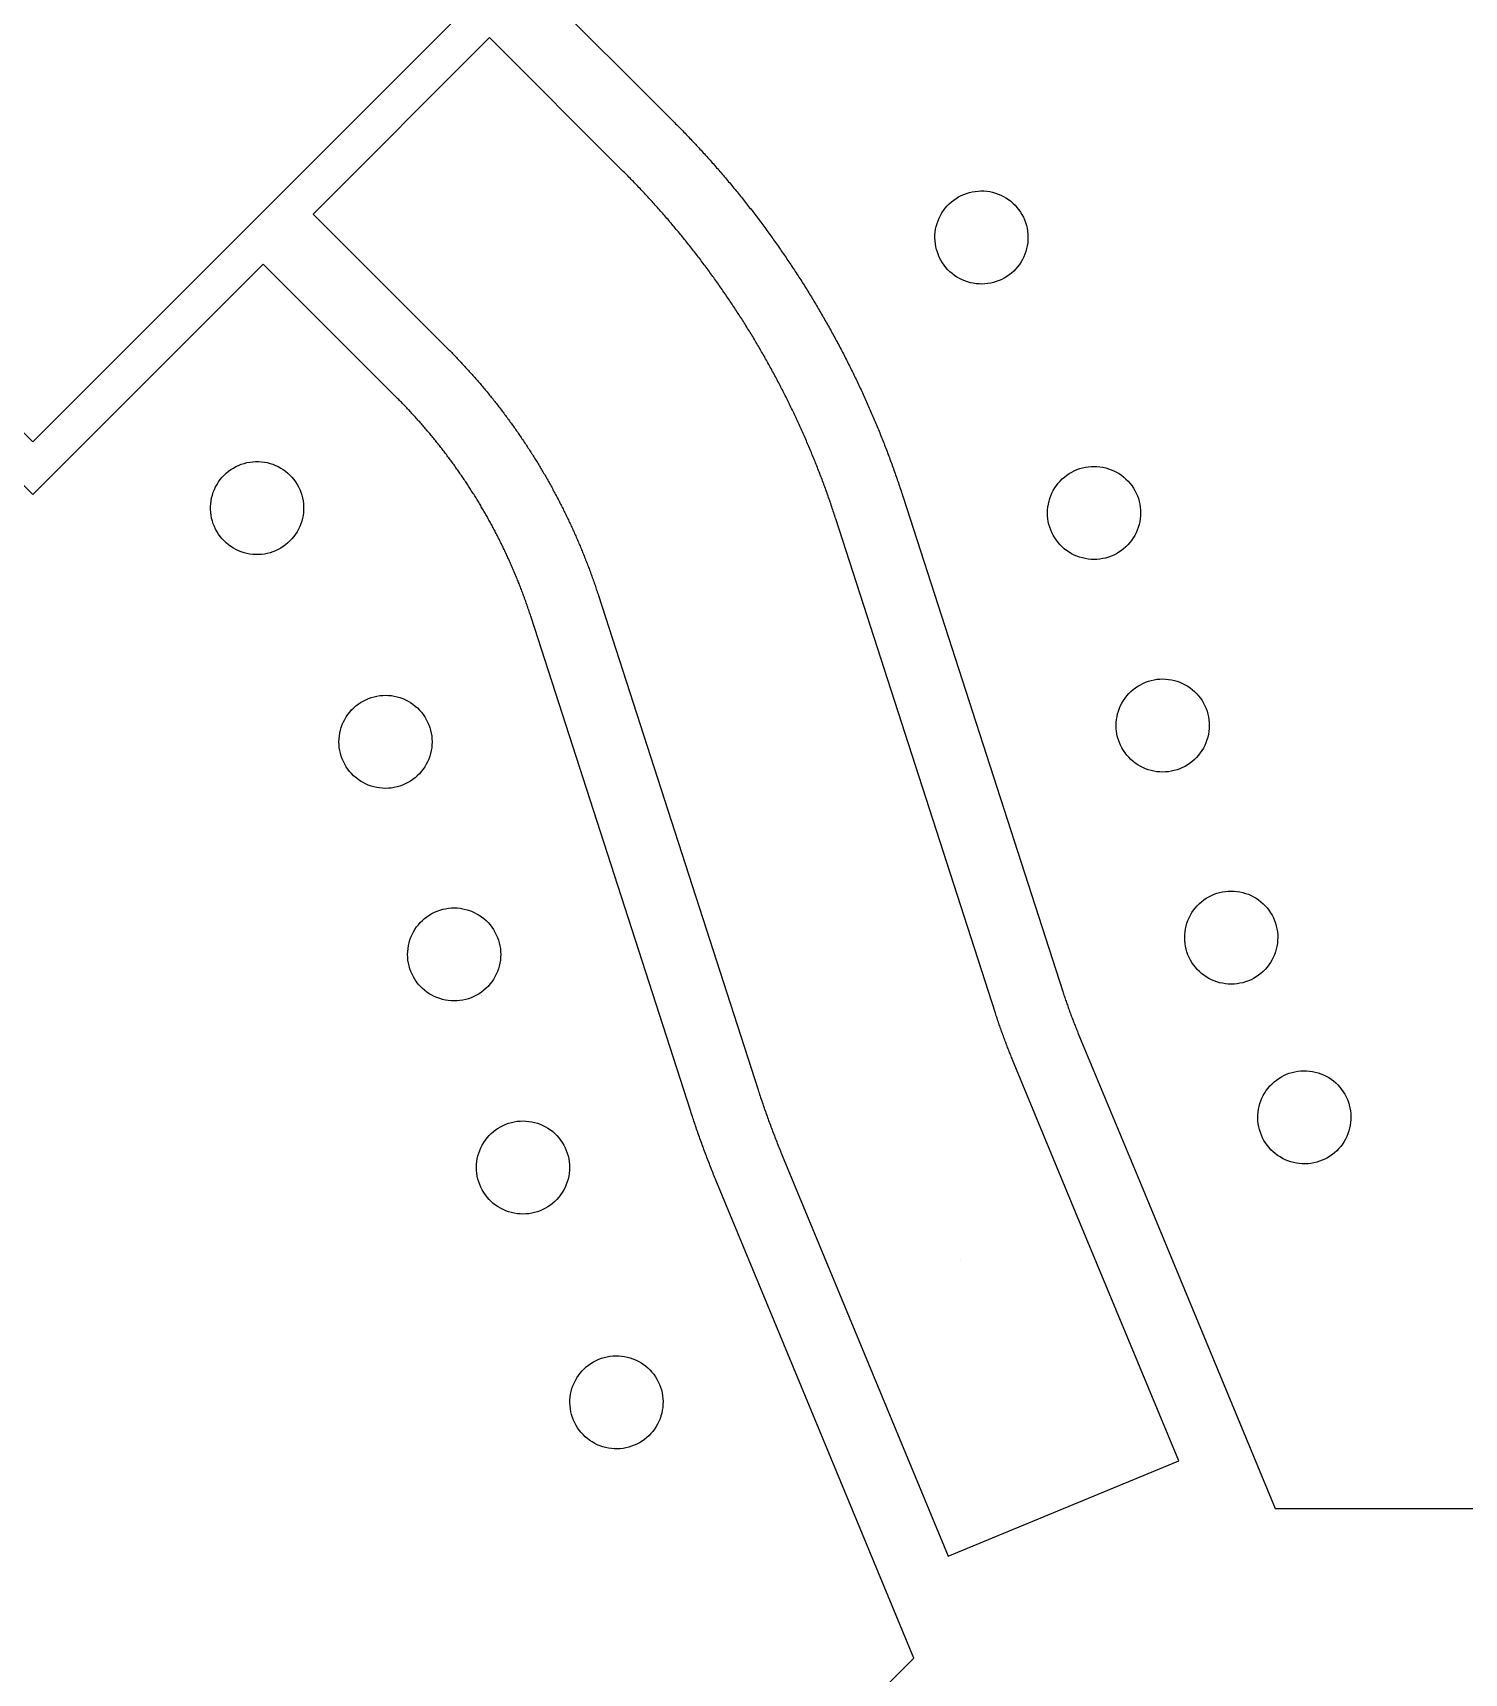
# Model space of a CAD drawing. Extents: x -13500 to 13500, y -13500 to 13500.
# Drawn here: x 0 to 3845, y -7126 to -2720 of the extents above; entities that cross this region are included whole.
import ezdxf

# ---------------------------------------------------------------- set-up
doc = ezdxf.new("R2010")
doc.units = 13
doc.header["$MEASUREMENT"] = 0
doc.layers.add('L0D0', color=1, linetype='Continuous')
doc.layers.add('L7D0', color=3, linetype='Continuous')

msp = doc.modelspace()

# ---------------------------------------------------------------- linework, layer by layer
at = {"layer": 'L0D0', "linetype": 'Continuous'}
msp.add_lwpolyline([(-3818.377, 0), (0, -3818.377), (3818.377, 0), (0, 3818.377)], close=True, dxfattribs=at)
at = {"layer": 'L0D0'}
for points in [[(1361.181, -2598.617), (1720.378, -2957.814), (1723.549, -2960.992), (1726.715, -2964.175), (1729.876, -2967.363), (1733.03, -2970.558), (1736.18, -2973.758), (1739.323, -2976.963), (1742.46, -2980.174), (1745.592, -2983.391), (1748.719, -2986.613), (1751.839, -2989.84), (1754.954, -2993.074), (1758.063, -2996.312), (1761.166, -2999.557), (1764.263, -3002.806), (1767.355, -3006.062), (1770.441, -3009.323), (1773.521, -3012.589), (1776.595, -3015.861), (1779.664, -3019.138), (1782.726, -3022.421), (1785.783, -3025.709), (1788.834, -3029.002), (1791.879, -3032.301), (1794.918, -3035.605), (1797.951, -3038.915), (1800.979, -3042.23), (1804, -3045.551), (1807.016, -3048.877), (1810.025, -3052.208), (1813.029, -3055.545), (1816.027, -3058.887), (1819.019, -3062.234), (1822.005, -3065.586), (1824.985, -3068.944), (1827.959, -3072.307), (1830.926, -3075.676), (1833.888, -3079.05), (1836.844, -3082.429), (1839.794, -3085.813), (1842.738, -3089.202), (1845.676, -3092.597), (1848.608, -3095.997), (1851.534, -3099.402), (1854.454, -3102.812), (1857.367, -3106.228), (1860.275, -3109.649), (1863.177, -3113.074), (1866.072, -3116.505), (1868.961, -3119.942), (1871.844, -3123.383), (1874.722, -3126.829), (1877.593, -3130.281), (1880.457, -3133.737), (1883.316, -3137.199), (1886.169, -3140.666), (1889.015, -3144.138), (1891.855, -3147.615), (1894.689, -3151.097), (1897.517, -3154.584), (1900.338, -3158.076), (1903.154, -3161.573), (1905.963, -3165.075), (1908.766, -3168.582), (1911.562, -3172.094), (1914.353, -3175.611), (1917.137, -3179.132), (1919.915, -3182.659), (1922.686, -3186.191), (1925.452, -3189.728), (1928.211, -3193.269), (1930.964, -3196.816), (1933.71, -3200.367), (1936.45, -3203.924), (1939.184, -3207.485), (1941.911, -3211.051), (1944.632, -3214.621), (1947.347, -3218.197), (1950.056, -3221.778), (1952.758, -3225.363), (1955.453, -3228.953), (1958.143, -3232.548), (1960.825, -3236.148), (1963.502, -3239.752), (1966.172, -3243.361), (1968.835, -3246.975), (1971.493, -3250.594), (1974.143, -3254.217), (1976.788, -3257.845), (1979.426, -3261.478), (1982.057, -3265.116), (1984.682, -3268.758), (1987.3, -3272.404), (1989.912, -3276.056), (1992.518, -3279.712), (1995.117, -3283.373), (1997.709, -3287.038), (2000.295, -3290.708), (2002.874, -3294.382), (2005.447, -3298.062), (2008.013, -3301.745), (2010.573, -3305.433), (2013.126, -3309.126), (2015.673, -3312.824), (2018.213, -3316.525), (2020.747, -3320.232), (2023.273, -3323.943), (2025.794, -3327.658), (2028.307, -3331.378), (2030.814, -3335.102), (2033.315, -3338.831), (2035.808, -3342.564), (2038.296, -3346.301), (2040.776, -3350.043), (2043.25, -3353.79), (2045.717, -3357.541), (2048.177, -3361.296), (2050.631, -3365.055), (2053.078, -3368.819), (2055.519, -3372.587), (2057.953, -3376.36), (2060.38, -3380.137), (2062.8, -3383.918), (2065.213, -3387.704), (2067.62, -3391.493), (2070.02, -3395.288), (2072.414, -3399.086), (2074.8, -3402.888), (2077.18, -3406.695), (2079.553, -3410.506), (2081.919, -3414.322), (2084.279, -3418.141), (2086.631, -3421.965), (2088.977, -3425.792), (2091.316, -3429.624), (2093.649, -3433.461), (2095.974, -3437.301), (2098.293, -3441.145), (2100.604, -3444.994), (2102.909, -3448.846), (2105.207, -3452.703), (2107.498, -3456.564), (2109.783, -3460.429), (2112.06, -3464.298), (2114.331, -3468.171), (2116.594, -3472.048), (2118.851, -3475.929), (2121.101, -3479.814), (2123.344, -3483.703), (2125.58, -3487.596), (2127.809, -3491.493), (2130.031, -3495.394), (2132.247, -3499.299), (2134.455, -3503.207), (2136.656, -3507.12), (2138.851, -3511.037), (2141.038, -3514.957), (2143.218, -3518.882), (2145.392, -3522.81), (2147.558, -3526.742), (2149.718, -3530.678), (2151.87, -3534.618), (2154.016, -3538.561), (2156.154, -3542.509), (2158.286, -3546.46), (2160.41, -3550.415), (2162.527, -3554.374), (2164.638, -3558.337), (2166.741, -3562.303), (2168.837, -3566.273), (2170.926, -3570.247), (2173.009, -3574.224), (2175.084, -3578.205), (2177.151, -3582.19), (2179.212, -3586.179), (2181.266, -3590.171), (2183.313, -3594.167), (2185.352, -3598.166), (2187.385, -3602.169), (2189.41, -3606.176), (2191.428, -3610.186), (2193.439, -3614.2), (2195.443, -3618.217), (2197.44, -3622.238), (2199.429, -3626.263), (2201.412, -3630.291), (2203.387, -3634.322), (2205.355, -3638.358), (2207.316, -3642.396), (2209.27, -3646.438), (2211.217, -3650.484), (2213.156, -3654.533), (2215.088, -3658.585), (2217.013, -3662.641), (2218.931, -3666.7), (2220.841, -3670.763), (2222.745, -3674.829), (2224.641, -3678.898), (2226.529, -3682.971), (2228.411, -3687.047), (2230.285, -3691.127), (2232.152, -3695.21), (2234.012, -3699.296), (2235.865, -3703.385), (2237.71, -3707.478), (2239.548, -3711.574), (2241.379, -3715.673), (2243.202, -3719.776), (2245.018, -3723.881), (2246.827, -3727.99), (2248.629, -3732.102), (2250.423, -3736.218), (2252.21, -3740.336), (2253.989, -3744.458), (2255.761, -3748.583), (2257.526, -3752.711), (2259.284, -3756.842), (2261.034, -3760.976), (2262.777, -3765.114), (2264.512, -3769.254), (2266.24, -3773.398), (2267.961, -3777.544), (2269.674, -3781.694), (2271.38, -3785.847), (2273.079, -3790.002), (2274.77, -3794.161), (2276.454, -3798.323), (2278.13, -3802.488), (2279.799, -3806.655), (2281.461, -3810.826), (2283.115, -3815), (2284.762, -3819.176), (2286.401, -3823.356), (2288.033, -3827.538), (2289.658, -3831.723), (2291.275, -3835.912), (2292.884, -3840.103), (2294.486, -3844.296), (2296.081, -3848.493), (2297.668, -3852.693), (2299.248, -3856.895), (2300.82, -3861.1), (2302.385, -3865.308), (2303.942, -3869.519), (2305.492, -3873.732), (2307.034, -3877.949), (2308.569, -3882.168), (2310.096, -3886.389), (2311.616, -3890.614), (2313.128, -3894.841), (2314.633, -3899.071), (2316.13, -3903.303), (2317.62, -3907.538), (2319.102, -3911.776), (2320.576, -3916.016), (2322.043, -3920.259), (2323.503, -3924.505), (2324.955, -3928.753), (2326.399, -3933.004), (2327.836, -3937.257), (2329.266, -3941.513), (2330.687, -3945.771), (2332.101, -3950.032), (2333.508, -3954.296), (2334.907, -3958.562), (2336.298, -3962.83), (2337.682, -3967.101), (2766.552, -5294.752), (2767.626, -5298.063), (2768.708, -5301.372), (2769.798, -5304.679), (2770.895, -5307.983), (2772, -5311.284), (2773.114, -5314.583), (2774.234, -5317.879), (2775.363, -5321.172), (2776.499, -5324.463), (2777.644, -5327.751), (2778.796, -5331.037), (2779.955, -5334.319), (2781.123, -5337.599), (2782.298, -5340.876), (2783.481, -5344.151), (2784.671, -5347.422), (2785.87, -5350.691), (2787.076, -5353.957), (2788.29, -5357.22), (2789.511, -5360.48), (2790.74, -5363.737), (2791.977, -5366.992), (2793.222, -5370.243), (2794.474, -5373.492), (2795.734, -5376.737), (2797.001, -5379.98), (2798.276, -5383.219), (2799.559, -5386.456), (2800.849, -5389.689), (2802.147, -5392.92), (2803.453, -5396.147), (2804.766, -5399.371), (2806.087, -5402.592), (2807.416, -5405.81), (2976.689, -5814.471), (2976.689, -5814.471), (3336.588, -6683.345), (4273.044, -6683.345)], [(1704.341, -7747.336), (2366.515, -7085.162), (2006.615, -6216.289), (2006.615, -6216.289), (1837.342, -5807.628), (1835.623, -5803.466), (1833.911, -5799.301), (1832.206, -5795.134), (1830.509, -5790.963), (1828.819, -5786.789), (1827.137, -5782.612), (1825.462, -5778.432), (1823.795, -5774.249), (1822.135, -5770.063), (1820.482, -5765.875), (1818.837, -5761.683), (1817.2, -5757.488), (1815.57, -5753.291), (1813.947, -5749.09), (1812.332, -5744.887), (1810.724, -5740.681), (1809.124, -5736.471), (1807.532, -5732.26), (1805.947, -5728.045), (1804.369, -5723.827), (1802.799, -5719.607), (1801.237, -5715.384), (1799.682, -5711.158), (1798.134, -5706.929), (1796.595, -5702.697), (1795.062, -5698.463), (1793.537, -5694.226), (1792.02, -5689.987), (1790.511, -5685.744), (1789.009, -5681.499), (1787.514, -5677.251), (1786.027, -5673.001), (1784.548, -5668.748), (1783.076, -5664.492), (1781.612, -5660.234), (1780.155, -5655.973), (1778.706, -5651.71), (1777.265, -5647.444), (1775.831, -5643.175), (1774.405, -5638.904), (1772.987, -5634.63), (1771.576, -5630.354), (1770.173, -5626.075), (1768.777, -5621.794), (1767.389, -5617.51), (1338.519, -4289.86), (1337.459, -4286.591), (1336.391, -4283.325), (1335.316, -4280.061), (1334.233, -4276.799), (1333.142, -4273.541), (1332.044, -4270.284), (1330.939, -4267.031), (1329.825, -4263.779), (1328.704, -4260.531), (1327.576, -4257.285), (1326.44, -4254.042), (1325.296, -4250.801), (1324.145, -4247.563), (1322.987, -4244.328), (1321.82, -4241.095), (1320.647, -4237.866), (1319.465, -4234.639), (1318.277, -4231.414), (1317.08, -4228.193), (1315.877, -4224.974), (1314.665, -4221.758), (1313.447, -4218.545), (1312.221, -4215.335), (1310.987, -4212.127), (1309.746, -4208.923), (1308.497, -4205.721), (1307.241, -4202.523), (1305.977, -4199.327), (1304.706, -4196.134), (1303.428, -4192.944), (1302.142, -4189.758), (1300.849, -4186.574), (1299.548, -4183.393), (1298.24, -4180.215), (1296.925, -4177.04), (1295.602, -4173.869), (1294.272, -4170.7), (1292.934, -4167.535), (1291.589, -4164.373), (1290.237, -4161.213), (1288.877, -4158.057), (1287.51, -4154.905), (1286.135, -4151.755), (1284.754, -4148.608), (1283.364, -4145.465), (1281.968, -4142.325), (1280.564, -4139.189), (1279.153, -4136.055), (1277.735, -4132.925), (1276.309, -4129.798), (1274.877, -4126.675), (1273.436, -4123.555), (1271.989, -4120.438), (1270.534, -4117.325), (1269.072, -4114.215), (1267.603, -4111.108), (1266.127, -4108.005), (1264.643, -4104.905), (1263.152, -4101.809), (1261.654, -4098.716), (1260.149, -4095.627), (1258.637, -4092.541), (1257.117, -4089.459), (1255.59, -4086.38), (1254.056, -4083.305), (1252.515, -4080.234), (1250.967, -4077.166), (1249.411, -4074.102), (1247.849, -4071.041), (1246.279, -4067.984), (1244.702, -4064.931), (1243.118, -4061.881), (1241.527, -4058.835), (1239.929, -4055.793), (1238.324, -4052.754), (1236.712, -4049.719), (1235.092, -4046.688), (1233.466, -4043.661), (1231.832, -4040.638), (1230.192, -4037.618), (1228.544, -4034.602), (1226.89, -4031.59), (1225.228, -4028.582), (1223.56, -4025.578), (1221.884, -4022.578), (1220.202, -4019.582), (1218.512, -4016.589), (1216.816, -4013.601), (1215.112, -4010.616), (1213.402, -4007.635), (1211.685, -4004.659), (1209.96, -4001.686), (1208.229, -3998.718), (1206.491, -3995.753), (1204.746, -3992.793), (1202.994, -3989.836), (1201.235, -3986.884), (1199.47, -3983.936), (1197.697, -3980.992), (1195.918, -3978.052), (1194.132, -3975.116), (1192.339, -3972.185), (1190.539, -3969.257), (1188.732, -3966.334), (1186.919, -3963.415), (1185.098, -3960.5), (1183.271, -3957.59), (1181.437, -3954.683), (1179.597, -3951.782), (1177.75, -3948.884), (1175.895, -3945.99), (1174.035, -3943.101), (1172.167, -3940.217), (1170.293, -3937.336), (1168.412, -3934.46), (1166.524, -3931.589), (1164.63, -3928.722), (1162.729, -3925.859), (1160.821, -3923.001), (1158.907, -3920.147), (1156.986, -3917.298), (1155.058, -3914.453), (1153.124, -3911.612), (1151.183, -3908.776), (1149.235, -3905.945), (1147.281, -3903.118), (1145.321, -3900.296), (1143.353, -3897.478), (1141.38, -3894.665), (1139.399, -3891.857), (1137.412, -3889.053), (1135.419, -3886.254), (1133.419, -3883.459), (1131.413, -3880.669), (1129.4, -3877.884), (1127.38, -3875.103), (1125.354, -3872.328), (1123.322, -3869.557), (1121.283, -3866.79), (1119.238, -3864.029), (1117.187, -3861.272), (1115.128, -3858.52), (1113.064, -3855.773), (1110.993, -3853.03), (1108.916, -3850.293), (1106.832, -3847.56), (1104.742, -3844.832), (1102.646, -3842.109), (1100.543, -3839.391), (1098.434, -3836.678), (1096.319, -3833.969), (1094.197, -3831.266), (1092.069, -3828.568), (1089.935, -3825.874), (1087.795, -3823.186), (1085.648, -3820.502), (1083.495, -3817.824), (1081.336, -3815.151), (1079.17, -3812.482), (1076.999, -3809.819), (1074.821, -3807.161), (1072.637, -3804.508), (1070.447, -3801.859), (1068.25, -3799.216), (1066.048, -3796.579), (1063.839, -3793.946), (1061.625, -3791.318), (1059.404, -3788.696), (1057.177, -3786.079), (1054.944, -3783.467), (1052.704, -3780.86), (1050.459, -3778.258), (1048.208, -3775.662), (1045.951, -3773.071), (1043.687, -3770.485), (1041.418, -3767.905), (1039.142, -3765.329), (1036.861, -3762.759), (1034.574, -3760.195), (1032.28, -3757.636), (1029.981, -3755.082), (1027.676, -3752.533), (1025.365, -3749.99), (1023.048, -3747.452), (1020.725, -3744.92), (1018.396, -3742.393), (1016.061, -3739.871), (1013.72, -3737.355), (1011.374, -3734.845), (1009.022, -3732.339), (1006.663, -3729.84), (1004.299, -3727.346), (1001.93, -3724.857), (999.554, -3722.374), (997.173, -3719.896), (994.786, -3717.424), (992.393, -3714.958), (989.994, -3712.497), (987.59, -3710.042), (985.18, -3707.592), (982.764, -3705.148), (980.343, -3702.709), (977.915, -3700.277), (618.718, -3341.08), (0, -3959.798), (-618.718, -3341.08)]]:
    msp.add_lwpolyline(points, dxfattribs=at)
for points in [[(2182.153, -6143.579), (2458.833, -6811.544), (3077.832, -6555.146), (2801.152, -5887.181), (2631.879, -5478.52), (2630.5, -5475.182), (2629.129, -5471.841), (2627.765, -5468.498), (2626.409, -5465.151), (2625.059, -5461.801), (2623.717, -5458.448), (2622.383, -5455.093), (2621.055, -5451.734), (2619.735, -5448.373), (2618.422, -5445.009), (2617.116, -5441.642), (2615.818, -5438.272), (2614.527, -5434.9), (2613.243, -5431.524), (2611.967, -5428.146), (2610.698, -5424.765), (2609.436, -5421.381), (2608.182, -5417.995), (2606.935, -5414.606), (2605.695, -5411.214), (2604.463, -5407.819), (2603.238, -5404.422), (2602.02, -5401.022), (2600.81, -5397.62), (2599.607, -5394.215), (2598.412, -5390.807), (2597.224, -5387.397), (2596.043, -5383.984), (2594.87, -5380.569), (2593.704, -5377.151), (2592.546, -5373.73), (2591.395, -5370.307), (2590.251, -5366.882), (2589.115, -5363.454), (2587.986, -5360.024), (2586.865, -5356.591), (2585.751, -5353.156), (2156.881, -4025.505), (2155.551, -4021.401), (2154.214, -4017.3), (2152.869, -4013.201), (2151.517, -4009.105), (2150.156, -4005.011), (2148.789, -4000.92), (2147.414, -3996.831), (2146.031, -3992.745), (2144.64, -3988.661), (2143.243, -3984.58), (2141.837, -3980.502), (2140.424, -3976.426), (2139.004, -3972.353), (2137.576, -3968.282), (2136.14, -3964.214), (2134.697, -3960.149), (2133.247, -3956.086), (2131.789, -3952.026), (2130.323, -3947.969), (2128.85, -3943.914), (2127.37, -3939.863), (2125.882, -3935.813), (2124.386, -3931.767), (2122.883, -3927.724), (2121.373, -3923.683), (2119.855, -3919.645), (2118.33, -3915.61), (2116.797, -3911.577), (2115.257, -3907.548), (2113.709, -3903.521), (2112.154, -3899.498), (2110.591, -3895.477), (2109.022, -3891.459), (2107.444, -3887.444), (2105.859, -3883.431), (2104.267, -3879.422), (2102.668, -3875.416), (2101.061, -3871.413), (2099.446, -3867.412), (2097.824, -3863.415), (2096.195, -3859.421), (2094.559, -3855.429), (2092.915, -3851.441), (2091.263, -3847.456), (2089.605, -3843.473), (2087.939, -3839.494), (2086.265, -3835.518), (2084.585, -3831.545), (2082.897, -3827.575), (2081.201, -3823.609), (2079.499, -3819.645), (2077.789, -3815.685), (2076.071, -3811.727), (2074.347, -3807.773), (2072.615, -3803.823), (2070.876, -3799.875), (2069.129, -3795.93), (2067.375, -3791.989), (2065.614, -3788.051), (2063.846, -3784.116), (2062.07, -3780.185), (2060.287, -3776.257), (2058.497, -3772.332), (2056.7, -3768.41), (2054.895, -3764.492), (2053.084, -3760.577), (2051.264, -3756.666), (2049.438, -3752.758), (2047.605, -3748.853), (2045.764, -3744.952), (2043.916, -3741.054), (2042.061, -3737.159), (2040.198, -3733.268), (2038.329, -3729.38), (2036.452, -3725.496), (2034.568, -3721.615), (2032.677, -3717.738), (2030.779, -3713.864), (2028.874, -3709.994), (2026.961, -3706.127), (2025.042, -3702.264), (2023.115, -3698.405), (2021.181, -3694.549), (2019.24, -3690.696), (2017.292, -3686.847), (2015.337, -3683.002), (2013.374, -3679.16), (2011.405, -3675.322), (2009.428, -3671.488), (2007.445, -3667.657), (2005.454, -3663.83), (2003.456, -3660.007), (2001.452, -3656.187), (1999.44, -3652.371), (1997.421, -3648.559), (1995.395, -3644.75), (1993.362, -3640.946), (1991.322, -3637.145), (1989.275, -3633.347), (1987.221, -3629.554), (1985.16, -3625.764), (1983.092, -3621.979), (1981.017, -3618.197), (1978.935, -3614.419), (1976.846, -3610.644), (1974.75, -3606.874), (1972.647, -3603.107), (1970.537, -3599.345), (1968.42, -3595.586), (1966.297, -3591.831), (1964.166, -3588.08), (1962.028, -3584.333), (1959.884, -3580.59), (1957.732, -3576.851), (1955.574, -3573.116), (1953.409, -3569.385), (1951.237, -3565.658), (1949.058, -3561.935), (1946.872, -3558.216), (1944.679, -3554.501), (1942.479, -3550.79), (1940.273, -3547.083), (1938.06, -3543.381), (1935.84, -3539.682), (1933.613, -3535.987), (1931.379, -3532.297), (1929.138, -3528.611), (1926.891, -3524.929), (1924.637, -3521.251), (1922.376, -3517.577), (1920.108, -3513.907), (1917.833, -3510.242), (1915.552, -3506.581), (1913.264, -3502.924), (1910.969, -3499.271), (1908.667, -3495.622), (1906.359, -3491.978), (1904.044, -3488.338), (1901.722, -3484.702), (1899.394, -3481.071), (1897.058, -3477.444), (1894.717, -3473.821), (1892.368, -3470.202), (1890.013, -3466.588), (1887.651, -3462.979), (1885.282, -3459.373), (1882.907, -3455.772), (1880.525, -3452.176), (1878.137, -3448.583), (1875.741, -3444.996), (1873.34, -3441.412), (1870.931, -3437.833), (1868.516, -3434.259), (1866.094, -3430.689), (1863.666, -3427.123), (1861.231, -3423.562), (1858.79, -3420.006), (1856.342, -3416.454), (1853.888, -3412.906), (1851.427, -3409.364), (1848.959, -3405.825), (1846.485, -3402.291), (1844.004, -3398.762), (1841.517, -3395.238), (1839.023, -3391.718), (1836.523, -3388.202), (1834.017, -3384.691), (1831.503, -3381.185), (1828.984, -3377.684), (1826.458, -3374.187), (1823.925, -3370.695), (1821.386, -3367.207), (1818.841, -3363.724), (1816.289, -3360.246), (1813.731, -3356.773), (1811.166, -3353.304), (1808.595, -3349.84), (1806.017, -3346.381), (1803.434, -3342.927), (1800.843, -3339.477), (1798.247, -3336.032), (1795.644, -3332.592), (1793.034, -3329.157), (1790.419, -3325.727), (1787.797, -3322.301), (1785.168, -3318.881), (1782.534, -3315.465), (1779.893, -3312.054), (1777.246, -3308.648), (1774.592, -3305.247), (1771.932, -3301.851), (1769.266, -3298.459), (1766.594, -3295.073), (1763.915, -3291.691), (1761.23, -3288.315), (1758.539, -3284.943), (1755.842, -3281.577), (1753.139, -3278.215), (1750.429, -3274.859), (1747.713, -3271.507), (1744.991, -3268.161), (1742.263, -3264.819), (1739.528, -3261.483), (1736.788, -3258.151), (1734.041, -3254.825), (1731.288, -3251.504), (1728.529, -3248.188), (1725.764, -3244.877), (1722.992, -3241.571), (1720.215, -3238.27), (1717.432, -3234.974), (1714.642, -3231.684), (1711.846, -3228.398), (1709.045, -3225.118), (1706.237, -3221.843), (1703.423, -3218.573), (1700.603, -3215.309), (1697.778, -3212.049), (1694.946, -3208.795), (1692.108, -3205.546), (1689.264, -3202.302), (1686.414, -3199.064), (1683.558, -3195.831), (1680.697, -3192.603), (1677.829, -3189.38), (1674.955, -3186.163), (1672.076, -3182.951), (1669.19, -3179.745), (1666.298, -3176.543), (1663.401, -3173.347), (1660.498, -3170.157), (1657.589, -3166.971), (1654.674, -3163.792), (1651.753, -3160.617), (1648.826, -3157.448), (1645.893, -3154.284), (1642.955, -3151.126), (1640.01, -3147.973), (1637.06, -3144.826), (1634.104, -3141.684), (1631.143, -3138.548), (1628.175, -3135.417), (1625.202, -3132.291), (1622.223, -3129.171), (1619.238, -3126.057), (1616.247, -3122.948), (1613.251, -3119.845), (1610.249, -3116.747), (1607.241, -3113.655), (1604.228, -3110.568), (1601.208, -3107.487), (1598.183, -3104.411), (1595.153, -3101.341), (1592.117, -3098.277), (1589.075, -3095.218), (1586.027, -3092.165), (1226.83, -2732.968), (753.069, -3206.729), (1112.266, -3565.926), (1114.841, -3568.507), (1117.41, -3571.093), (1119.974, -3573.685), (1122.532, -3576.283), (1125.084, -3578.886), (1127.631, -3581.495), (1130.172, -3584.109), (1132.707, -3586.729), (1135.236, -3589.354), (1137.76, -3591.985), (1140.278, -3594.622), (1142.79, -3597.264), (1145.297, -3599.911), (1147.797, -3602.564), (1150.292, -3605.222), (1152.781, -3607.886), (1155.264, -3610.555), (1157.741, -3613.23), (1160.212, -3615.91), (1162.678, -3618.596), (1165.138, -3621.287), (1167.591, -3623.983), (1170.039, -3626.685), (1172.481, -3629.392), (1174.917, -3632.104), (1177.347, -3634.822), (1179.771, -3637.545), (1182.189, -3640.273), (1184.601, -3643.007), (1187.007, -3645.746), (1189.407, -3648.49), (1191.801, -3651.239), (1194.189, -3653.994), (1196.571, -3656.754), (1198.947, -3659.519), (1201.317, -3662.289), (1203.681, -3665.065), (1206.039, -3667.845), (1208.39, -3670.631), (1210.736, -3673.422), (1213.075, -3676.218), (1215.409, -3679.019), (1217.736, -3681.825), (1220.057, -3684.637), (1222.372, -3687.453), (1224.681, -3690.275), (1226.983, -3693.101), (1229.279, -3695.933), (1231.569, -3698.769), (1233.853, -3701.611), (1236.131, -3704.457), (1238.402, -3707.309), (1240.668, -3710.166), (1242.926, -3713.027), (1245.179, -3715.893), (1247.425, -3718.765), (1249.666, -3721.641), (1251.899, -3724.522), (1254.127, -3727.408), (1256.348, -3730.299), (1258.563, -3733.195), (1260.771, -3736.096), (1262.973, -3739.001), (1265.169, -3741.911), (1267.358, -3744.826), (1269.541, -3747.746), (1271.718, -3750.671), (1273.888, -3753.6), (1276.052, -3756.534), (1278.209, -3759.473), (1280.36, -3762.417), (1282.504, -3765.365), (1284.642, -3768.318), (1286.774, -3771.276), (1288.899, -3774.238), (1291.017, -3777.205), (1293.129, -3780.176), (1295.235, -3783.153), (1297.334, -3786.133), (1299.426, -3789.119), (1301.512, -3792.109), (1303.591, -3795.103), (1305.664, -3798.102), (1307.73, -3801.106), (1309.79, -3804.114), (1311.843, -3807.127), (1313.889, -3810.144), (1315.929, -3813.165), (1317.962, -3816.191), (1319.989, -3819.222), (1322.009, -3822.257), (1324.022, -3825.296), (1326.029, -3828.34), (1328.029, -3831.388), (1330.022, -3834.44), (1332.009, -3837.497), (1333.989, -3840.558), (1335.962, -3843.624), (1337.928, -3846.694), (1339.888, -3849.768), (1341.841, -3852.846), (1343.787, -3855.929), (1345.727, -3859.016), (1347.659, -3862.107), (1349.585, -3865.202), (1351.505, -3868.302), (1353.417, -3871.406), (1355.323, -3874.514), (1357.221, -3877.626), (1359.113, -3880.742), (1360.998, -3883.863), (1362.877, -3886.987), (1364.748, -3890.116), (1366.613, -3893.249), (1368.471, -3896.385), (1370.321, -3899.526), (1372.165, -3902.671), (1374.002, -3905.82), (1375.833, -3908.973), (1377.656, -3912.13), (1379.472, -3915.291), (1381.282, -3918.456), (1383.084, -3921.625), (1384.88, -3924.798), (1386.668, -3927.974), (1388.45, -3931.155), (1390.225, -3934.34), (1391.992, -3937.528), (1393.753, -3940.72), (1395.507, -3943.916), (1397.254, -3947.116), (1398.993, -3950.32), (1400.726, -3953.528), (1402.452, -3956.739), (1404.17, -3959.954), (1405.882, -3963.173), (1407.586, -3966.396), (1409.284, -3969.622), (1410.974, -3972.852), (1412.658, -3976.086), (1414.334, -3979.323), (1416.003, -3982.564), (1417.665, -3985.809), (1419.32, -3989.058), (1420.968, -3992.31), (1422.609, -3995.565), (1424.242, -3998.824), (1425.869, -4002.087), (1427.488, -4005.353), (1429.1, -4008.623), (1430.705, -4011.897), (1432.303, -4015.173), (1433.893, -4018.454), (1435.477, -4021.738), (1437.053, -4025.025), (1438.622, -4028.316), (1440.184, -4031.61), (1441.739, -4034.907), (1443.286, -4038.208), (1444.826, -4041.513), (1446.359, -4044.82), (1447.885, -4048.132), (1449.403, -4051.446), (1450.914, -4054.764), (1452.418, -4058.085), (1453.915, -4061.409), (1455.404, -4064.736), (1456.886, -4068.067), (1458.361, -4071.401), (1459.828, -4074.739), (1461.288, -4078.079), (1462.741, -4081.423), (1464.187, -4084.77), (1465.625, -4088.12), (1467.056, -4091.473), (1468.479, -4094.829), (1469.895, -4098.188), (1471.304, -4101.551), (1472.705, -4104.916), (1474.099, -4108.285), (1475.486, -4111.657), (1476.865, -4115.031), (1478.237, -4118.409), (1479.602, -4121.79), (1480.959, -4125.173), (1482.308, -4128.56), (1483.65, -4131.95), (1484.985, -4135.342), (1486.313, -4138.738), (1487.633, -4142.136), (1488.945, -4145.537), (1490.25, -4148.941), (1491.548, -4152.348), (1492.838, -4155.758), (1494.12, -4159.17), (1495.396, -4162.586), (1496.663, -4166.004), (1497.923, -4169.425), (1499.176, -4172.849), (1500.421, -4176.275), (1501.659, -4179.704), (1502.889, -4183.136), (1504.112, -4186.57), (1505.327, -4190.008), (1506.535, -4193.447), (1507.735, -4196.89), (1508.927, -4200.335), (1510.112, -4203.783), (1511.29, -4207.233), (1512.46, -4210.686), (1513.622, -4214.141), (1514.777, -4217.599), (1515.924, -4221.06), (1517.064, -4224.522), (1518.196, -4227.988), (1519.32, -4231.456), (1948.19, -5559.106), (1949.533, -5563.252), (1950.884, -5567.395), (1952.243, -5571.536), (1953.61, -5575.673), (1954.984, -5579.809), (1956.366, -5583.942), (1957.756, -5588.072), (1959.154, -5592.2), (1960.559, -5596.325), (1961.972, -5600.447), (1963.392, -5604.567), (1964.82, -5608.684), (1966.256, -5612.798), (1967.7, -5616.91), (1969.151, -5621.019), (1970.61, -5625.126), (1972.077, -5629.229), (1973.551, -5633.33), (1975.033, -5637.428), (1976.522, -5641.523), (1978.019, -5645.616), (1979.524, -5649.706), (1981.037, -5653.793), (1982.557, -5657.877), (1984.084, -5661.958), (1985.62, -5666.036), (1987.163, -5670.112), (1988.713, -5674.185), (1990.271, -5678.254), (1991.837, -5682.321), (1993.41, -5686.385), (1994.991, -5690.446), (1996.58, -5694.504), (1998.176, -5698.559), (1999.779, -5702.611), (2001.39, -5706.66), (2003.009, -5710.706), (2004.635, -5714.749), (2006.269, -5718.789), (2007.91, -5722.826), (2009.559, -5726.86), (2011.216, -5730.89), (2012.879, -5734.918), (2182.153, -6143.579)], [(2491.77, -6015.331), (2491.77, -6015.331)]]:
    msp.add_lwpolyline(points, close=True, dxfattribs=at)
at = {"layer": 'L7D0'}
for points in [[(2549.475, -3394.752), (2541.624, -3394.589), (2533.799, -3393.935), (2526.03, -3392.79), (2518.348, -3391.159), (2510.784, -3389.05), (2503.368, -3386.47), (2496.128, -3383.429), (2489.093, -3379.939), (2482.291, -3376.015), (2475.749, -3371.671), (2469.493, -3366.925), (2463.547, -3361.796), (2457.935, -3356.303), (2452.679, -3350.469), (2447.799, -3344.317), (2443.316, -3337.87), (2439.246, -3331.154), (2435.605, -3324.196), (2432.409, -3317.023), (2429.67, -3309.664), (2427.398, -3302.147), (2425.603, -3294.502), (2424.291, -3286.76), (2423.468, -3278.951), (2423.136, -3271.105), (2423.298, -3263.254), (2423.953, -3255.428), (2425.098, -3247.66), (2426.728, -3239.978), (2428.838, -3232.414), (2431.418, -3224.997), (2434.459, -3217.757), (2437.949, -3210.723), (2441.873, -3203.921), (2446.217, -3197.379), (2450.963, -3191.123), (2456.092, -3185.177), (2461.584, -3179.564), (2467.419, -3174.308), (2473.571, -3169.429), (2480.018, -3164.945), (2486.734, -3160.875), (2493.692, -3157.235), (2500.865, -3154.039), (2508.224, -3151.3), (2515.741, -3149.028), (2523.386, -3147.232), (2531.128, -3145.92), (2538.937, -3145.097), (2546.783, -3144.766), (2554.634, -3144.928), (2562.459, -3145.583), (2570.228, -3146.728), (2577.91, -3148.358), (2585.474, -3150.468), (2592.89, -3153.048), (2600.13, -3156.089), (2607.165, -3159.578), (2613.967, -3163.503), (2620.509, -3167.846), (2626.765, -3172.592), (2632.711, -3177.722), (2638.323, -3183.214), (2643.58, -3189.048), (2648.459, -3195.201), (2652.943, -3201.648), (2657.013, -3208.363), (2660.653, -3215.321), (2663.849, -3222.494), (2666.588, -3229.854), (2668.86, -3237.371), (2670.656, -3245.015), (2671.968, -3252.758), (2672.791, -3260.567), (2673.122, -3268.413), (2672.96, -3276.264), (2672.305, -3284.089), (2671.16, -3291.858), (2669.53, -3299.539), (2667.42, -3307.103), (2664.84, -3314.52), (2661.799, -3321.76), (2658.31, -3328.795), (2654.385, -3335.597), (2650.042, -3342.139), (2645.296, -3348.395), (2640.166, -3354.341), (2634.674, -3359.953), (2628.84, -3365.209), (2622.687, -3370.089), (2616.24, -3374.572), (2609.524, -3378.642), (2602.566, -3382.282), (2595.394, -3385.479), (2588.034, -3388.218), (2580.517, -3390.49), (2572.873, -3392.285), (2565.13, -3393.597), (2557.321, -3394.42)], [(598.468, -4121.445), (590.631, -4120.952), (582.84, -4119.968), (575.126, -4118.496), (567.52, -4116.543), (560.052, -4114.117), (552.751, -4111.226), (545.645, -4107.883), (538.764, -4104.1), (532.134, -4099.892), (525.781, -4095.276), (519.73, -4090.271), (514.006, -4084.895), (508.63, -4079.171), (503.625, -4073.12), (499.009, -4066.767), (494.801, -4060.137), (491.018, -4053.256), (487.675, -4046.15), (484.784, -4038.849), (482.358, -4031.381), (480.405, -4023.775), (478.933, -4016.061), (477.949, -4008.27), (477.456, -4000.433), (477.456, -3992.58), (477.949, -3984.743), (478.933, -3976.952), (480.405, -3969.239), (482.358, -3961.633), (484.784, -3954.165), (487.675, -3946.863), (491.018, -3939.758), (494.801, -3932.877), (499.009, -3926.246), (503.625, -3919.893), (508.63, -3913.843), (514.006, -3908.118), (519.73, -3902.743), (525.781, -3897.737), (532.134, -3893.122), (538.764, -3888.914), (545.645, -3885.131), (552.751, -3881.787), (560.052, -3878.897), (567.52, -3876.47), (575.126, -3874.517), (582.84, -3873.046), (590.631, -3872.062), (598.468, -3871.568), (606.321, -3871.568), (614.158, -3872.062), (621.949, -3873.046), (629.662, -3874.517), (637.268, -3876.47), (644.736, -3878.897), (652.038, -3881.787), (659.143, -3885.131), (666.024, -3888.914), (672.655, -3893.122), (679.008, -3897.737), (685.058, -3902.743), (690.783, -3908.118), (696.158, -3913.843), (701.164, -3919.893), (705.779, -3926.246), (709.987, -3932.877), (713.77, -3939.758), (717.114, -3946.863), (720.004, -3954.165), (722.431, -3961.633), (724.384, -3969.239), (725.855, -3976.952), (726.839, -3984.743), (727.333, -3992.58), (727.333, -4000.433), (726.839, -4008.27), (725.855, -4016.061), (724.384, -4023.775), (722.431, -4031.381), (720.004, -4038.849), (717.114, -4046.15), (713.77, -4053.256), (709.987, -4060.137), (705.779, -4066.767), (701.164, -4073.12), (696.158, -4079.171), (690.783, -4084.895), (685.058, -4090.271), (679.008, -4095.276), (672.655, -4099.892), (666.024, -4104.1), (659.143, -4107.883), (652.038, -4111.226), (644.736, -4114.117), (637.268, -4116.543), (629.662, -4118.496), (621.949, -4119.968), (614.158, -4120.952), (606.321, -4121.445)], [(2850.344, -4134.536), (2842.495, -4134.276), (2834.679, -4133.524), (2826.925, -4132.282), (2819.264, -4130.556), (2811.727, -4128.352), (2804.343, -4125.679), (2797.142, -4122.548), (2790.151, -4118.971), (2783.399, -4114.962), (2776.912, -4110.537), (2770.715, -4105.714), (2764.834, -4100.511), (2759.29, -4094.949), (2754.107, -4089.049), (2749.305, -4082.836), (2744.902, -4076.334), (2740.916, -4069.568), (2737.363, -4062.565), (2734.257, -4055.353), (2731.61, -4047.96), (2729.432, -4040.415), (2727.732, -4032.749), (2726.517, -4024.991), (2725.791, -4017.172), (2725.558, -4009.322), (2725.818, -4001.474), (2726.57, -3993.657), (2727.812, -3985.904), (2729.538, -3978.243), (2731.742, -3970.706), (2734.414, -3963.322), (2737.545, -3956.12), (2741.123, -3949.13), (2745.131, -3942.377), (2749.556, -3935.89), (2754.38, -3929.694), (2759.583, -3923.812), (2765.145, -3918.269), (2771.045, -3913.086), (2777.258, -3908.284), (2783.76, -3903.881), (2790.526, -3899.895), (2797.529, -3896.342), (2804.741, -3893.236), (2812.134, -3890.588), (2819.679, -3888.41), (2827.345, -3886.71), (2835.103, -3885.495), (2842.922, -3884.77), (2850.771, -3884.536), (2858.62, -3884.796), (2866.436, -3885.549), (2874.19, -3886.791), (2881.851, -3888.517), (2889.388, -3890.72), (2896.772, -3893.393), (2903.973, -3896.524), (2910.964, -3900.101), (2917.716, -3904.11), (2924.204, -3908.535), (2930.4, -3913.358), (2936.282, -3918.562), (2941.825, -3924.124), (2947.008, -3930.023), (2951.81, -3936.236), (2956.213, -3942.738), (2960.199, -3949.504), (2963.752, -3956.507), (2966.858, -3963.719), (2969.506, -3971.112), (2971.684, -3978.657), (2973.383, -3986.324), (2974.599, -3994.082), (2975.324, -4001.901), (2975.557, -4009.75), (2975.297, -4017.598), (2974.545, -4025.415), (2973.303, -4033.169), (2971.577, -4040.829), (2969.373, -4048.367), (2966.701, -4055.75), (2963.57, -4062.952), (2959.993, -4069.943), (2955.984, -4076.695), (2951.559, -4083.182), (2946.735, -4089.379), (2941.532, -4095.26), (2935.97, -4100.803), (2930.071, -4105.986), (2923.858, -4110.789), (2917.355, -4115.192), (2910.589, -4119.177), (2903.587, -4122.73), (2896.374, -4125.837), (2888.981, -4128.484), (2881.437, -4130.662), (2873.77, -4132.362), (2866.012, -4133.577), (2858.193, -4134.303)], [(3034.778, -4705.486), (3026.929, -4705.226), (3019.113, -4704.474), (3011.359, -4703.232), (3003.698, -4701.506), (2996.161, -4699.302), (2988.777, -4696.629), (2981.576, -4693.498), (2974.585, -4689.921), (2967.833, -4685.912), (2961.346, -4681.487), (2955.149, -4676.664), (2949.268, -4671.461), (2943.724, -4665.899), (2938.541, -4659.999), (2933.739, -4653.786), (2929.336, -4647.284), (2925.35, -4640.518), (2921.797, -4633.515), (2918.691, -4626.303), (2916.044, -4618.91), (2913.866, -4611.365), (2912.166, -4603.699), (2910.951, -4595.941), (2910.225, -4588.122), (2909.992, -4580.272), (2910.252, -4572.424), (2911.004, -4564.607), (2912.246, -4556.854), (2913.972, -4549.193), (2916.176, -4541.656), (2918.848, -4534.272), (2921.979, -4527.07), (2925.557, -4520.08), (2929.565, -4513.327), (2933.99, -4506.84), (2938.814, -4500.644), (2944.017, -4494.762), (2949.579, -4489.219), (2955.479, -4484.036), (2961.692, -4479.234), (2968.194, -4474.831), (2974.96, -4470.845), (2981.963, -4467.292), (2989.175, -4464.186), (2996.568, -4461.538), (3004.113, -4459.36), (3011.779, -4457.66), (3019.537, -4456.445), (3027.356, -4455.72), (3035.205, -4455.486), (3043.054, -4455.746), (3050.87, -4456.499), (3058.624, -4457.741), (3066.285, -4459.467), (3073.822, -4461.67), (3081.206, -4464.343), (3088.407, -4467.474), (3095.398, -4471.051), (3102.15, -4475.06), (3108.638, -4479.485), (3114.834, -4484.308), (3120.716, -4489.512), (3126.259, -4495.074), (3131.442, -4500.973), (3136.244, -4507.186), (3140.647, -4513.688), (3144.633, -4520.454), (3148.186, -4527.457), (3151.292, -4534.669), (3153.94, -4542.062), (3156.118, -4549.607), (3157.817, -4557.274), (3159.033, -4565.032), (3159.758, -4572.851), (3159.991, -4580.7), (3159.731, -4588.548), (3158.979, -4596.365), (3157.737, -4604.119), (3156.011, -4611.779), (3153.807, -4619.317), (3151.135, -4626.7), (3148.004, -4633.902), (3144.427, -4640.893), (3140.418, -4647.645), (3135.993, -4654.132), (3131.169, -4660.329), (3125.966, -4666.21), (3120.404, -4671.753), (3114.505, -4676.936), (3108.292, -4681.739), (3101.789, -4686.142), (3095.023, -4690.127), (3088.021, -4693.68), (3080.808, -4696.787), (3073.415, -4699.434), (3065.871, -4701.612), (3058.204, -4703.312), (3050.446, -4704.527), (3042.627, -4705.253)], [(947.177, -4749.316), (939.328, -4749.056), (931.512, -4748.303), (923.758, -4747.061), (916.097, -4745.335), (908.56, -4743.132), (901.176, -4740.459), (893.975, -4737.328), (886.984, -4733.751), (880.232, -4729.742), (873.744, -4725.317), (867.548, -4720.494), (861.666, -4715.29), (856.123, -4709.728), (850.94, -4703.829), (846.138, -4697.616), (841.735, -4691.114), (837.749, -4684.348), (834.196, -4677.345), (831.09, -4670.133), (828.442, -4662.74), (826.264, -4655.195), (824.565, -4647.528), (823.349, -4639.77), (822.624, -4631.951), (822.391, -4624.102), (822.651, -4616.254), (823.403, -4608.437), (824.645, -4600.683), (826.371, -4593.023), (828.575, -4585.485), (831.247, -4578.102), (834.378, -4570.9), (837.955, -4563.909), (841.964, -4557.157), (846.389, -4550.67), (851.213, -4544.473), (856.416, -4538.592), (861.978, -4533.049), (867.877, -4527.866), (874.09, -4523.063), (880.593, -4518.66), (887.359, -4514.675), (894.361, -4511.122), (901.574, -4508.015), (908.967, -4505.368), (916.511, -4503.19), (924.178, -4501.49), (931.936, -4500.275), (939.755, -4499.549), (947.604, -4499.316), (955.453, -4499.576), (963.269, -4500.328), (971.023, -4501.57), (978.684, -4503.296), (986.221, -4505.5), (993.605, -4508.173), (1000.806, -4511.304), (1007.797, -4514.881), (1014.549, -4518.89), (1021.036, -4523.315), (1027.233, -4528.138), (1033.114, -4533.341), (1038.658, -4538.903), (1043.841, -4544.803), (1048.643, -4551.016), (1053.046, -4557.518), (1057.032, -4564.284), (1060.585, -4571.287), (1063.691, -4578.499), (1066.338, -4585.892), (1068.516, -4593.437), (1070.216, -4601.103), (1071.431, -4608.861), (1072.157, -4616.68), (1072.39, -4624.53), (1072.13, -4632.378), (1071.378, -4640.195), (1070.136, -4647.948), (1068.41, -4655.609), (1066.206, -4663.146), (1063.534, -4670.53), (1060.403, -4677.732), (1056.825, -4684.722), (1052.817, -4691.475), (1048.392, -4697.962), (1043.568, -4704.158), (1038.365, -4710.04), (1032.803, -4715.583), (1026.903, -4720.766), (1020.69, -4725.568), (1014.188, -4729.971), (1007.422, -4733.957), (1000.419, -4737.51), (993.207, -4740.616), (985.814, -4743.264), (978.269, -4745.442), (970.603, -4747.142), (962.845, -4748.357), (955.026, -4749.082)], [(3218.954, -5275.091), (3211.105, -5274.842), (3203.288, -5274.101), (3195.532, -5272.87), (3187.869, -5271.155), (3180.329, -5268.962), (3172.941, -5266.3), (3165.735, -5263.179), (3158.739, -5259.612), (3151.982, -5255.612), (3145.488, -5251.197), (3139.285, -5246.382), (3133.396, -5241.187), (3127.845, -5235.633), (3122.653, -5229.741), (3117.842, -5223.534), (3113.43, -5217.038), (3109.435, -5210.278), (3105.872, -5203.28), (3102.755, -5196.072), (3100.098, -5188.683), (3097.909, -5181.142), (3096.198, -5173.477), (3094.972, -5165.721), (3094.235, -5157.903), (3093.991, -5150.054), (3094.24, -5142.205), (3094.981, -5134.388), (3096.212, -5126.632), (3097.927, -5118.969), (3100.121, -5111.429), (3102.783, -5104.041), (3105.904, -5096.835), (3109.471, -5089.839), (3113.47, -5083.082), (3117.886, -5076.588), (3122.701, -5070.385), (3127.895, -5064.496), (3133.45, -5058.945), (3139.342, -5053.753), (3145.548, -5048.942), (3152.044, -5044.53), (3158.804, -5040.535), (3165.802, -5036.972), (3173.01, -5033.855), (3180.399, -5031.198), (3187.941, -5029.009), (3195.605, -5027.298), (3203.361, -5026.072), (3211.179, -5025.336), (3219.028, -5025.091), (3226.877, -5025.34), (3234.695, -5026.082), (3242.45, -5027.312), (3250.113, -5029.028), (3257.654, -5031.221), (3265.041, -5033.883), (3272.247, -5037.004), (3279.243, -5040.571), (3286.001, -5044.57), (3292.494, -5048.986), (3298.698, -5053.801), (3304.587, -5058.996), (3310.138, -5064.55), (3315.329, -5070.442), (3320.14, -5076.648), (3324.552, -5083.144), (3328.547, -5089.904), (3332.11, -5096.902), (3335.227, -5104.11), (3337.885, -5111.499), (3340.073, -5119.041), (3341.784, -5126.705), (3343.01, -5134.461), (3343.747, -5142.279), (3343.991, -5150.128), (3343.742, -5157.977), (3343.001, -5165.795), (3341.77, -5173.55), (3340.055, -5181.213), (3337.862, -5188.754), (3335.2, -5196.141), (3332.079, -5203.347), (3328.512, -5210.343), (3324.512, -5217.101), (3320.096, -5223.594), (3315.282, -5229.798), (3310.087, -5235.687), (3304.533, -5241.238), (3298.641, -5246.429), (3292.434, -5251.24), (3285.938, -5255.652), (3279.178, -5259.647), (3272.18, -5263.21), (3264.972, -5266.327), (3257.583, -5268.985), (3250.041, -5271.173), (3242.377, -5272.884), (3234.621, -5274.11), (3226.803, -5274.847)], [(1131.611, -5320.266), (1123.762, -5320.006), (1115.946, -5319.253), (1108.192, -5318.011), (1100.531, -5316.285), (1092.994, -5314.082), (1085.61, -5311.409), (1078.409, -5308.278), (1071.418, -5304.701), (1064.666, -5300.692), (1058.178, -5296.267), (1051.982, -5291.444), (1046.1, -5286.24), (1040.557, -5280.678), (1035.374, -5274.779), (1030.572, -5268.566), (1026.169, -5262.064), (1022.183, -5255.298), (1018.63, -5248.295), (1015.524, -5241.083), (1012.876, -5233.69), (1010.698, -5226.145), (1008.999, -5218.478), (1007.783, -5210.72), (1007.058, -5202.901), (1006.825, -5195.052), (1007.085, -5187.204), (1007.837, -5179.387), (1009.079, -5171.633), (1010.805, -5163.973), (1013.009, -5156.435), (1015.681, -5149.052), (1018.812, -5141.85), (1022.389, -5134.859), (1026.398, -5128.107), (1030.823, -5121.62), (1035.647, -5115.423), (1040.85, -5109.542), (1046.412, -5103.999), (1052.311, -5098.816), (1058.524, -5094.013), (1065.027, -5089.61), (1071.793, -5085.625), (1078.795, -5082.072), (1086.008, -5078.965), (1093.401, -5076.318), (1100.945, -5074.14), (1108.612, -5072.44), (1116.37, -5071.225), (1124.189, -5070.499), (1132.038, -5070.266), (1139.887, -5070.526), (1147.703, -5071.278), (1155.457, -5072.52), (1163.118, -5074.246), (1170.655, -5076.45), (1178.039, -5079.123), (1185.24, -5082.254), (1192.231, -5085.831), (1198.983, -5089.84), (1205.47, -5094.265), (1211.667, -5099.088), (1217.548, -5104.291), (1223.092, -5109.853), (1228.275, -5115.753), (1233.077, -5121.966), (1237.48, -5128.468), (1241.466, -5135.234), (1245.019, -5142.237), (1248.125, -5149.449), (1250.772, -5156.842), (1252.95, -5164.387), (1254.65, -5172.053), (1255.865, -5179.811), (1256.591, -5187.63), (1256.824, -5195.48), (1256.564, -5203.328), (1255.812, -5211.145), (1254.57, -5218.898), (1252.844, -5226.559), (1250.64, -5234.096), (1247.968, -5241.48), (1244.837, -5248.682), (1241.259, -5255.672), (1237.251, -5262.425), (1232.826, -5268.912), (1228.002, -5275.108), (1222.799, -5280.99), (1217.237, -5286.533), (1211.337, -5291.716), (1205.124, -5296.518), (1198.622, -5300.921), (1191.856, -5304.907), (1184.853, -5308.46), (1177.641, -5311.566), (1170.248, -5314.214), (1162.703, -5316.392), (1155.037, -5318.092), (1147.279, -5319.307), (1139.46, -5320.032)], [(3417.495, -5757.681), (3409.643, -5757.558), (3401.815, -5756.942), (3394.04, -5755.835), (3386.351, -5754.243), (3378.776, -5752.171), (3371.347, -5749.627), (3364.092, -5746.622), (3357.04, -5743.167), (3350.219, -5739.277), (3343.656, -5734.965), (3337.376, -5730.25), (3331.405, -5725.15), (3325.766, -5719.686), (3320.481, -5713.878), (3315.571, -5707.749), (3311.056, -5701.324), (3306.953, -5694.629), (3303.278, -5687.689), (3300.047, -5680.532), (3297.271, -5673.186), (3294.962, -5665.681), (3293.129, -5658.045), (3291.779, -5650.309), (3290.917, -5642.504), (3290.547, -5634.66), (3290.67, -5626.808), (3291.286, -5618.98), (3292.393, -5611.205), (3293.985, -5603.516), (3296.057, -5595.942), (3298.601, -5588.512), (3301.606, -5581.257), (3305.061, -5574.205), (3308.952, -5567.384), (3313.263, -5560.821), (3317.978, -5554.541), (3323.078, -5548.57), (3328.542, -5542.931), (3334.351, -5537.646), (3340.479, -5532.736), (3346.904, -5528.221), (3353.599, -5524.118), (3360.539, -5520.443), (3367.696, -5517.212), (3375.042, -5514.436), (3382.547, -5512.127), (3390.183, -5510.294), (3397.919, -5508.944), (3405.724, -5508.082), (3413.568, -5507.712), (3421.42, -5507.835), (3429.248, -5508.451), (3437.023, -5509.558), (3444.712, -5511.15), (3452.287, -5513.222), (3459.716, -5515.766), (3466.971, -5518.771), (3474.023, -5522.226), (3480.844, -5526.117), (3487.407, -5530.428), (3493.687, -5535.143), (3499.658, -5540.243), (3505.297, -5545.707), (3510.582, -5551.516), (3515.492, -5557.644), (3520.007, -5564.069), (3524.11, -5570.764), (3527.785, -5577.704), (3531.016, -5584.861), (3533.792, -5592.207), (3536.101, -5599.712), (3537.934, -5607.348), (3539.284, -5615.084), (3540.146, -5622.889), (3540.516, -5630.733), (3540.393, -5638.585), (3539.777, -5646.413), (3538.67, -5654.188), (3537.078, -5661.877), (3535.006, -5669.452), (3532.462, -5676.881), (3529.457, -5684.136), (3526.002, -5691.188), (3522.112, -5698.009), (3517.8, -5704.572), (3513.085, -5710.852), (3507.985, -5716.823), (3502.521, -5722.462), (3496.713, -5727.747), (3490.584, -5732.657), (3484.159, -5737.172), (3477.464, -5741.276), (3470.524, -5744.95), (3463.367, -5748.182), (3456.021, -5750.957), (3448.516, -5753.266), (3440.88, -5755.099), (3433.144, -5756.45), (3425.339, -5757.311)], [(1316.658, -5892.561), (1308.809, -5892.312), (1300.991, -5891.57), (1293.236, -5890.34), (1285.573, -5888.624), (1278.032, -5886.431), (1270.645, -5883.769), (1263.439, -5880.648), (1256.443, -5877.081), (1249.685, -5873.082), (1243.192, -5868.666), (1236.988, -5863.851), (1231.099, -5858.656), (1225.548, -5853.102), (1220.357, -5847.21), (1215.546, -5841.004), (1211.134, -5834.508), (1207.139, -5827.748), (1203.576, -5820.75), (1200.459, -5813.542), (1197.801, -5806.153), (1195.613, -5798.611), (1193.902, -5790.947), (1192.676, -5783.191), (1191.939, -5775.373), (1191.695, -5767.524), (1191.944, -5759.675), (1192.685, -5751.857), (1193.916, -5744.102), (1195.631, -5736.439), (1197.824, -5728.898), (1200.486, -5721.511), (1203.607, -5714.305), (1207.174, -5707.309), (1211.174, -5700.551), (1215.59, -5694.058), (1220.404, -5687.854), (1225.599, -5681.965), (1231.153, -5676.414), (1237.045, -5671.223), (1243.252, -5666.412), (1249.748, -5662), (1256.508, -5658.005), (1263.506, -5654.442), (1270.714, -5651.325), (1278.103, -5648.667), (1285.645, -5646.479), (1293.309, -5644.768), (1301.065, -5643.542), (1308.883, -5642.805), (1316.732, -5642.561), (1324.581, -5642.81), (1332.398, -5643.551), (1340.154, -5644.782), (1347.817, -5646.497), (1355.357, -5648.69), (1362.745, -5651.352), (1369.951, -5654.473), (1376.947, -5658.04), (1383.704, -5662.04), (1390.198, -5666.455), (1396.401, -5671.27), (1402.29, -5676.465), (1407.841, -5682.019), (1413.033, -5687.911), (1417.844, -5694.118), (1422.256, -5700.614), (1426.251, -5707.374), (1429.814, -5714.372), (1432.931, -5721.58), (1435.588, -5728.969), (1437.777, -5736.51), (1439.488, -5744.175), (1440.714, -5751.931), (1441.451, -5759.749), (1441.695, -5767.598), (1441.446, -5775.447), (1440.705, -5783.264), (1439.474, -5791.02), (1437.759, -5798.683), (1435.565, -5806.223), (1432.903, -5813.611), (1429.782, -5820.817), (1426.215, -5827.813), (1422.216, -5834.57), (1417.8, -5841.064), (1412.985, -5847.267), (1407.791, -5853.156), (1402.236, -5858.707), (1396.344, -5863.899), (1390.138, -5868.71), (1383.642, -5873.122), (1376.882, -5877.117), (1369.884, -5880.68), (1362.676, -5883.797), (1355.287, -5886.454), (1347.745, -5888.643), (1340.081, -5890.354), (1332.325, -5891.58), (1324.507, -5892.316)], [(1569.736, -6523.048), (1561.884, -6522.925), (1554.056, -6522.309), (1546.281, -6521.202), (1538.592, -6519.61), (1531.017, -6517.538), (1523.588, -6514.994), (1516.333, -6511.989), (1509.281, -6508.534), (1502.46, -6504.643), (1495.897, -6500.332), (1489.617, -6495.617), (1483.646, -6490.517), (1478.007, -6485.053), (1472.722, -6479.244), (1467.812, -6473.116), (1463.297, -6466.691), (1459.194, -6459.996), (1455.519, -6453.056), (1452.288, -6445.899), (1449.512, -6438.553), (1447.203, -6431.048), (1445.37, -6423.412), (1444.02, -6415.676), (1443.158, -6407.871), (1442.788, -6400.027), (1442.911, -6392.175), (1443.527, -6384.347), (1444.634, -6376.572), (1446.226, -6368.883), (1448.298, -6361.308), (1450.842, -6353.879), (1453.847, -6346.624), (1457.302, -6339.572), (1461.192, -6332.751), (1465.504, -6326.188), (1470.219, -6319.908), (1475.319, -6313.937), (1480.783, -6308.298), (1486.591, -6303.013), (1492.72, -6298.103), (1499.145, -6293.588), (1505.84, -6289.484), (1512.78, -6285.81), (1519.937, -6282.578), (1527.283, -6279.803), (1534.788, -6277.494), (1542.424, -6275.661), (1550.16, -6274.31), (1557.965, -6273.449), (1565.809, -6273.079), (1573.661, -6273.202), (1581.489, -6273.818), (1589.264, -6274.925), (1596.953, -6276.517), (1604.528, -6278.589), (1611.957, -6281.133), (1619.212, -6284.138), (1626.264, -6287.593), (1633.085, -6291.483), (1639.648, -6295.795), (1645.928, -6300.51), (1651.899, -6305.61), (1657.538, -6311.074), (1662.823, -6316.882), (1667.733, -6323.011), (1672.248, -6329.436), (1676.351, -6336.131), (1680.026, -6343.071), (1683.257, -6350.228), (1686.033, -6357.574), (1688.342, -6365.079), (1690.175, -6372.715), (1691.525, -6380.451), (1692.387, -6388.256), (1692.757, -6396.1), (1692.634, -6403.952), (1692.018, -6411.78), (1690.911, -6419.555), (1689.319, -6427.244), (1687.247, -6434.818), (1684.703, -6442.248), (1681.698, -6449.503), (1678.243, -6456.555), (1674.352, -6463.376), (1670.041, -6469.939), (1665.326, -6476.219), (1660.226, -6482.19), (1654.762, -6487.829), (1648.953, -6493.114), (1642.825, -6498.024), (1636.4, -6502.539), (1629.705, -6506.642), (1622.765, -6510.317), (1615.608, -6513.548), (1608.262, -6516.324), (1600.757, -6518.633), (1593.121, -6520.466), (1585.385, -6521.816), (1577.58, -6522.678)]]:
    msp.add_lwpolyline(points, close=True, dxfattribs=at)

doc.saveas('drawing.dxf')
